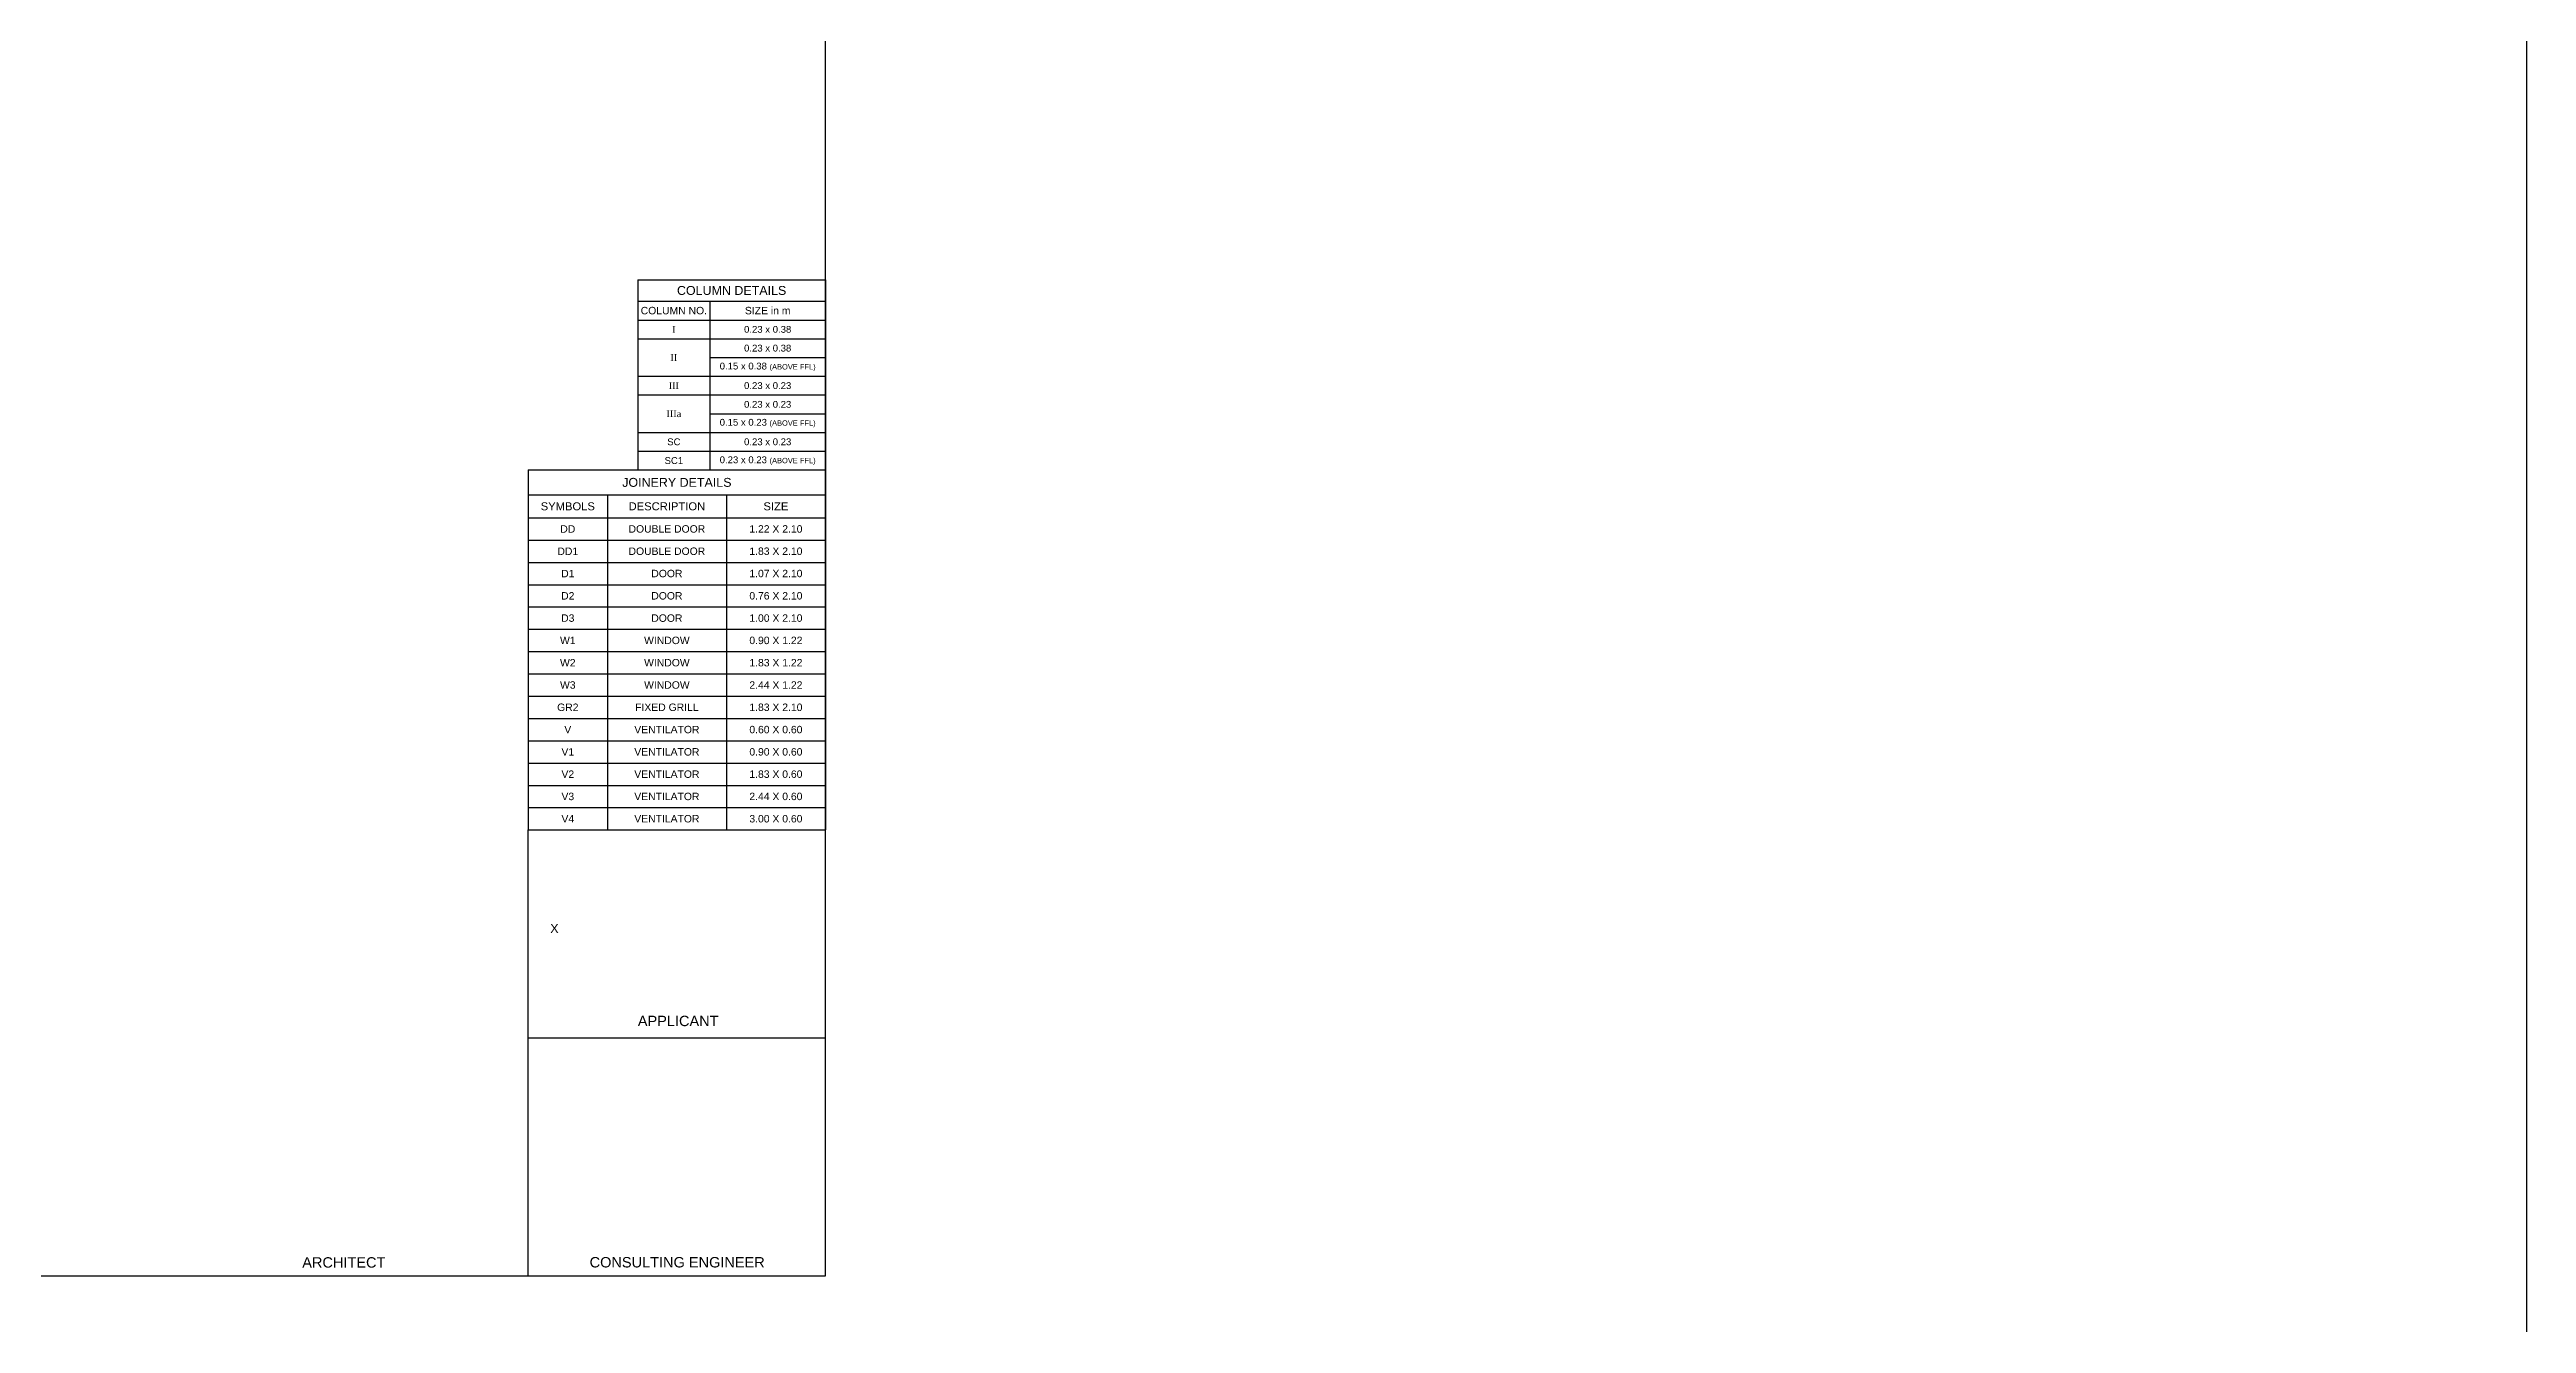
# Model space of a CAD drawing. Header units: metres. Extents: x 3715 to 4596, y 2418 to 2709.
# Drawn here: x 4120 to 4203.4, y 2492.6 to 2535.5 of the extents above; entities that cross this region are included whole.
import ezdxf

# ---------------------------------------------------------------- set-up
doc = ezdxf.new("R2010")
doc.units = ezdxf.units.M
doc.header["$MEASUREMENT"] = 0
doc.styles.get("Standard").update_dxf_attribs({"font": 'arial.ttf'})

# ---------------------------------------------------------------- blocks, each defined once
blk = doc.blocks.new('*T435')
at = {"color": 0, "linetype": 'ByBlock', "lineweight": -2}
for p, q in [((0, 0), (10, 0)), ((0, 0), (0, -12.11)), ((10, 0), (10, -12.11)), ((0, -0.838), (10, -0.838)), ((0, -1.61), (10, -1.61)), ((2.661, -0.838), (2.661, -12.11)), ((6.667, -0.838), (6.667, -12.11)), ((0, -2.36), (10, -2.36)), ((0, -3.11), (10, -3.11)), ((0, -3.86), (10, -3.86)), ((0, -4.61), (10, -4.61)), ((0, -5.36), (10, -5.36)), ((0, -6.11), (10, -6.11)), ((0, -6.86), (10, -6.86)), ((0, -7.61), (10, -7.61)), ((0, -8.36), (10, -8.36)), ((0, -9.11), (10, -9.11)), ((0, -9.86), (10, -9.86)), ((0, -10.61), (10, -10.61)), ((0, -11.36), (10, -11.36)), ((0, -12.11), (10, -12.11))]:
    blk.add_line(p, q, dxfattribs=at)
at = {"color": 0, "attachment_point": 5}
for s, insert, char_height, width in [('JOINERY DETAILS', (5, -0.419), 0.3, 9.88), ('SYMBOLS', (1.33, -1.224), 0.27, 2.54083), ('DESCRIPTION', (4.664, -1.224), 0.27, 3.88583), ('SIZE', (8.333, -1.224), 0.27, 3.21333), ('DD', (1.33, -1.985), 0.25, 2.54083), ('DOUBLE DOOR', (4.664, -1.985), 0.25, 3.88583), ('1.22 X 2.10', (8.333, -1.985), 0.25, 3.21333), ('DD1', (1.33, -2.735), 0.25, 2.54083), ('DOUBLE DOOR', (4.664, -2.735), 0.25, 3.88583), ('1.83 X 2.10', (8.333, -2.735), 0.25, 3.21333), ('D1', (1.33, -3.485), 0.25, 2.54083), ('D2', (1.33, -4.235), 0.25, 2.54083), ('DOOR', (4.664, -3.485), 0.25, 3.88583), ('DOOR', (4.664, -4.235), 0.25, 3.88583), ('0.76 X 2.10', (8.333, -4.235), 0.25, 3.21333), ('1.07 X 2.10', (8.333, -3.485), 0.25, 3.21333), ('D3', (1.33, -4.985), 0.25, 2.54083), ('DOOR', (4.664, -4.985), 0.25, 3.88583), ('1.00 X 2.10', (8.333, -4.985), 0.25, 3.21333), ('W1', (1.33, -5.735), 0.25, 2.54083), ('WINDOW', (4.664, -5.735), 0.25, 3.88583), ('0.90 X 1.22', (8.333, -5.735), 0.25, 3.21333), ('W2', (1.33, -6.485), 0.25, 2.54083), ('WINDOW', (4.664, -6.485), 0.25, 3.88583), ('1.83 X 1.22', (8.333, -6.485), 0.25, 3.21333), ('W3', (1.33, -7.235), 0.25, 2.54083), ('WINDOW', (4.664, -7.235), 0.25, 3.88583), ('2.44 X 1.22', (8.333, -7.235), 0.25, 3.21333), ('GR2', (1.33, -7.985), 0.25, 2.54083), ('FIXED GRILL', (4.664, -7.985), 0.25, 3.88583), ('1.83 X 2.10', (8.333, -7.985), 0.25, 3.21333), ('V', (1.33, -8.735), 0.25, 2.54083), ('VENTILATOR', (4.664, -8.735), 0.25, 3.88583), ('0.60 X 0.60', (8.333, -8.735), 0.25, 3.21333), ('V1', (1.33, -9.485), 0.25, 2.54083), ('VENTILATOR', (4.664, -9.485), 0.25, 3.88583), ('0.90 X 0.60', (8.333, -9.485), 0.25, 3.21333), ('V2', (1.33, -10.235), 0.25, 2.54083), ('VENTILATOR', (4.664, -10.235), 0.25, 3.88583), ('1.83 X 0.60', (8.333, -10.235), 0.25, 3.21333), ('V3', (1.33, -10.985), 0.25, 2.54083), ('V4', (1.33, -11.735), 0.25, 2.54083), ('VENTILATOR', (4.664, -10.985), 0.25, 3.88583), ('VENTILATOR', (4.664, -11.735), 0.25, 3.88583), ('3.00 X 0.60', (8.333, -11.735), 0.25, 3.21333), ('2.44 X 0.60', (8.333, -10.985), 0.25, 3.21333)]:
    blk.add_mtext(s, dxfattribs=dict(at, insert=insert, char_height=char_height, width=width))
blk = doc.blocks.new('*T652')
at = {"color": 0, "linetype": 'ByBlock', "lineweight": -2}
for p, q in [((0, 0), (6.314, 0)), ((0, 0), (0, -6.4)), ((6.314, 0), (6.314, -6.4)), ((0, -0.724), (6.314, -0.724)), ((2.427, -0.724), (2.427, -6.4)), ((0, -1.355), (6.314, -1.355)), ((0, -1.985), (6.314, -1.985)), ((0, -3.247), (6.314, -3.247)), ((2.427, -2.616), (6.314, -2.616)), ((0, -3.877), (6.314, -3.877)), ((2.427, -4.508), (6.314, -4.508)), ((0, -5.139), (6.314, -5.139)), ((0, -5.769), (6.314, -5.769)), ((0, -6.4), (6.314, -6.4))]:
    blk.add_line(p, q, dxfattribs=at)
at = {"color": 0, "attachment_point": 5}
for s, insert, char_height, width in [('COLUMN DETAILS', (3.157, -0.362), 0.3, 6.19407), ('COLUMN NO.', (1.213, -1.039), 0.25, 2.30684), ('{\\fTimes New Roman|b0|i0|c0|p18;I}', (1.213, -1.67), 0.23, 2.30684), ('0.23 x 0.38', (4.37, -1.67), 0.23, 3.76722), ('SIZE in m', (4.37, -1.039), 0.25, 3.76722), ('0.23 x 0.38', (4.37, -2.301), 0.23, 3.76722), ('{\\fTimes New Roman|b0|i0|c0|p18;II}', (1.213, -2.616), 0.23, 2.30684), ('0.15 x 0.38 {\\H0.78261x;(ABOVE FFL)}', (4.37, -2.931), 0.23, 3.76722), ('{\\fTimes New Roman|b0|i0|c0|p18;III}', (1.213, -3.562), 0.23, 2.30684), ('0.23 x 0.23', (4.37, -3.562), 0.23, 3.76722), ('0.23 x 0.23', (4.37, -4.193), 0.23, 3.76722), ('{\\fTimes New Roman|b0|i0|c0|p18;IIIa}', (1.213, -4.508), 0.23, 2.30684), ('0.15 x 0.23 {\\H0.78261x;(ABOVE FFL)}', (4.37, -4.823), 0.23, 3.76722), ('SC', (1.213, -5.454), 0.23, 2.30684), ('0.23 x 0.23', (4.37, -5.454), 0.23, 3.76722), ('SC1', (1.213, -6.085), 0.23, 2.30684), ('0.23 x 0.23 {\\H0.78261x;(ABOVE FFL)}', (4.37, -6.085), 0.23, 3.76722)]:
    blk.add_mtext(s, dxfattribs=dict(at, insert=insert, char_height=char_height, width=width))

msp = doc.modelspace()

# ---------------------------------------------------------------- linework, layer by layer
for p, q in [((4136.15012, 2494.21817), (4136.15012, 2509.21817)), ((4136.15012, 2494.21817), (4136.15012, 2502.21817)), ((4136.15012, 2502.21817), (4146.15012, 2502.21817))]:
    msp.add_line(p, q)
msp.add_lwpolyline([(3714.71341, 2698.43692), (4203.39231, 2698.43692), (4203.39231, 2417.93259), (3714.71341, 2417.93259)], close=True)
at = {"ltscale": 0.1}
msp.add_lwpolyline([(4028.15012, 2494.21817), (4146.15012, 2494.21817), (4146.15012, 2575.52744), (4028.15012, 2575.52744)], close=True, dxfattribs=at)

# ---------------------------------------------------------------- block references
for name, p in [('*T652', (4139.83605, 2527.72832)), ('*T435', (4136.15012, 2521.32849))]:
    msp.add_blockref(name, p)

# ---------------------------------------------------------------- texts
at = {"insert": (4136.88972, 2506.0514), "char_height": 0.3, "attachment_point": 1}
msp.add_mtext_dynamic_manual_height_columns('\\pt0;X', width=2.2655914, gutter_width=1, heights=[0], dxfattribs=at)
at = {"char_height": 0.35, "width": 6.7529116, "attachment_point": 1}
for s, insert in [('{\\W7.4451;  }APPLICANT', (4137.81384, 2502.96694)), ('{\\W3.268939; }CONSULTING ENGINEER', (4137.76982, 2494.84836))]:
    msp.add_mtext(s, dxfattribs=dict(at, insert=insert))
at = {"color": 7, "insert": (4128.54418, 2494.84257), "char_height": 0.35, "width": 3.8691501, "attachment_point": 1}
msp.add_mtext('ARCHITECT ', dxfattribs=at)

doc.saveas('drawing.dxf')
